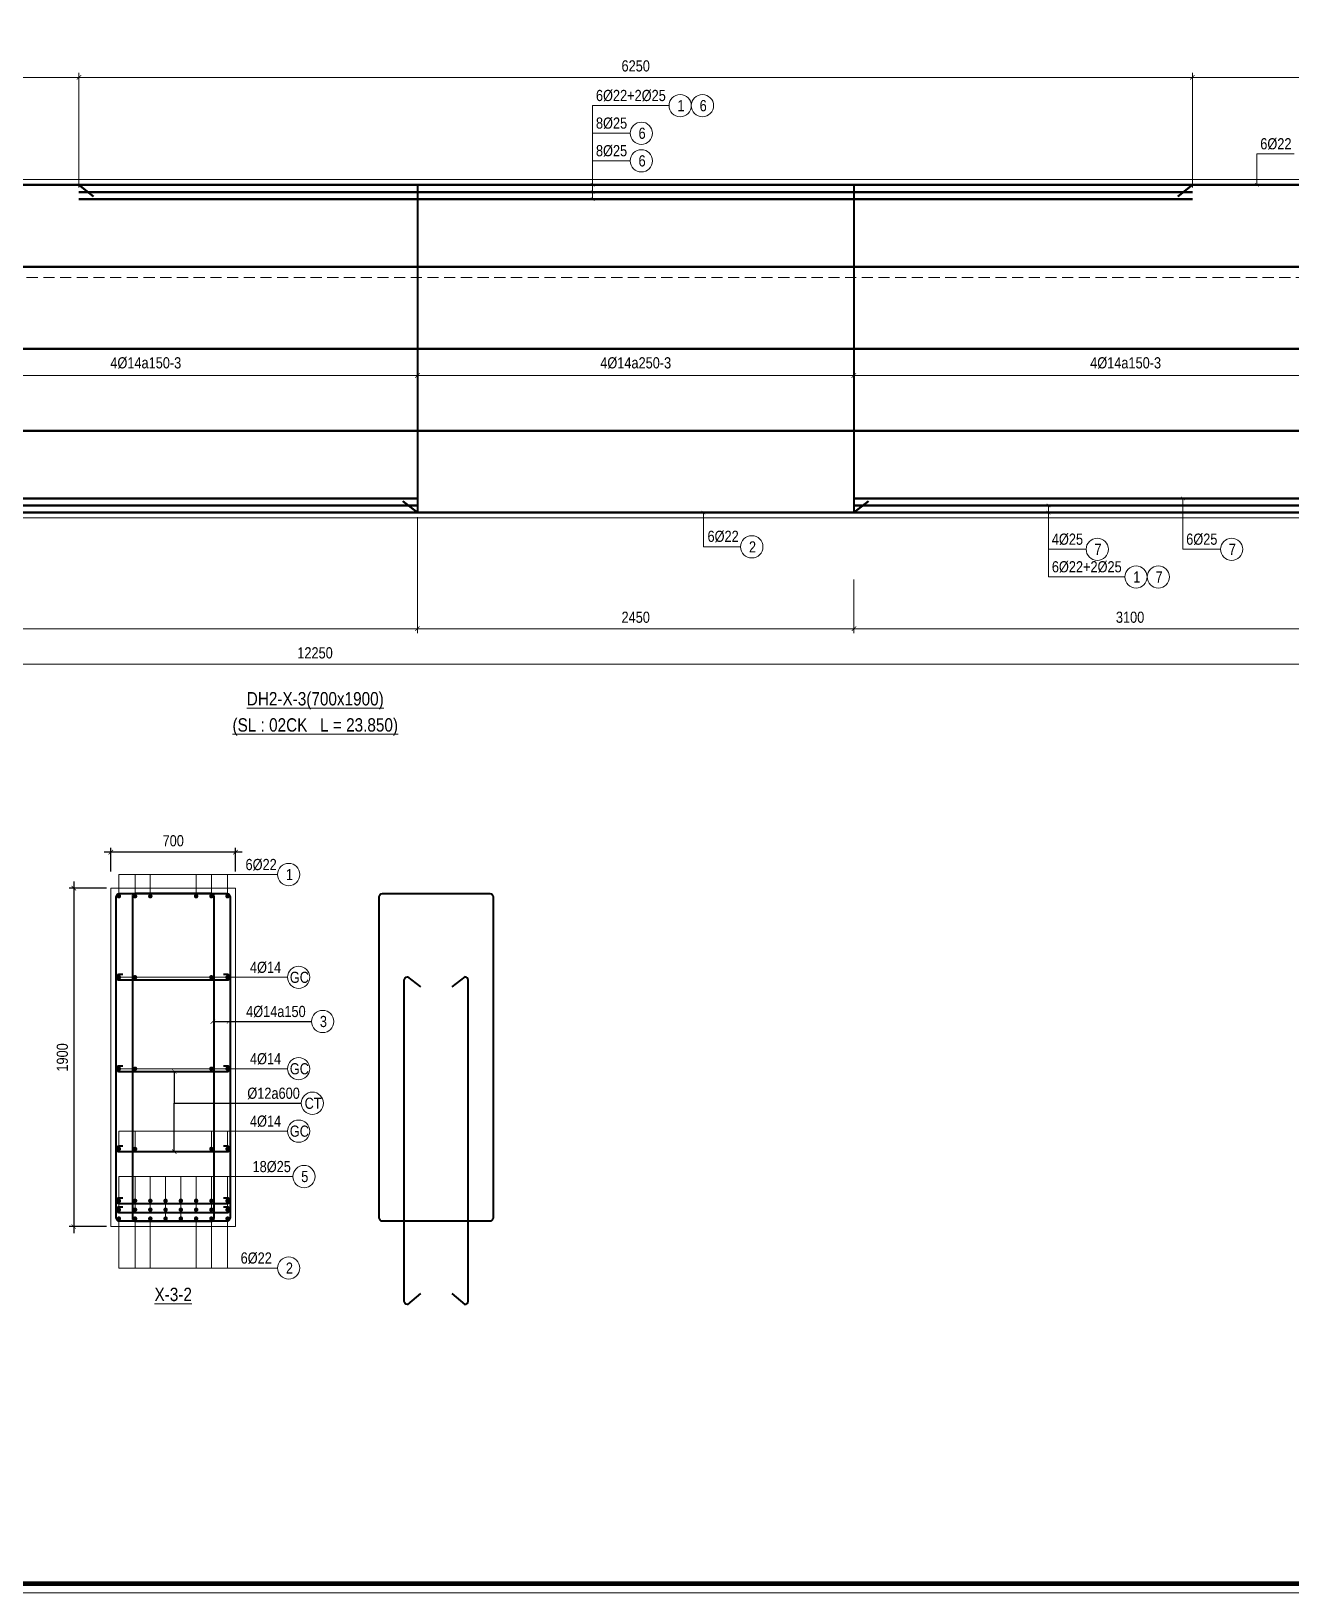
# Model space of a CAD drawing. Header units: millimetres. Extents: x 3014920 to 3563667, y -1638653 to -1356471.
# Drawn here: x 3047597 to 3054667, y -1600938 to -1592170 of the extents above; entities that cross this region are included whole.
import ezdxf
from ezdxf.enums import TextEntityAlignment as Align
from ezdxf.xclip import XClip

# ---------------------------------------------------------------- set-up
doc = ezdxf.new("R2010")
doc.units = ezdxf.units.MM
doc.header["$MEASUREMENT"] = 0
doc.header["$XCLIPFRAME"] = 0
doc.header["$PDMODE"] = 2
doc.linetypes.add('HIDDEN', pattern=[0.375, 0.25, -0.125])
doc.layers.get('0').update_dxf_attribs({"lineweight": 9})
doc.layers.get('Defpoints').update_dxf_attribs({"color": 10, "lineweight": 0})
for name, color, linetype, lineweight in [('CDAI', 21, 'Continuous', 40), ('CTHEP', 50, 'Continuous', 50), ('DBAO', 90, 'Continuous', 13), ('DGIONG', 130, 'Continuous', 13), ('KTH', 154, 'Continuous', 9), ('Net khuat', 8, 'HIDDEN', 13), ('TEXT', 7, 'Continuous', 15)]:
    doc.layers.add(name, color=color, linetype=linetype, lineweight=lineweight)
doc.styles.add('Star-HelCon', font='VHELVCN_0.TTF')
doc.styles.add('TTP-HelCon', font='VHELVCN_0.TTF')
doc.styles.add('VNI-HELVE-CONDENSE', font='VHELVCN_0.TTF')
doc.dimstyles.new('kc-25', dxfattribs={"dimtxt": 62.5, "dimasz": 20, "dimexe": 20, "dimexo": 50, "dimgap": 25, "dimtad": 3, "dimdec": 0, "dimzin": 0, "dimdsep": 46, "dimtxsty": 'VNI-HELVE-CONDENSE', "dimblk": 'DIM', "dimcen": 2.5, "dimclrd": 256, "dimclre": 154, "dimclrt": 7, "dimaunit": 1, "dimadec": 0, "dimazin": 0, "dimtfac": 1, "dimtdec": 0, "dimtix": 1, "dimtmove": 0, "dimatfit": 3, "dimldrblk": 'DOT', "dimfxl": 1, "dimtolj": 1, "dimtzin": 0, "dimarcsym": 0})
doc.dimstyles.new('TTP-25', dxfattribs={"dimscale": 25, "dimtxt": 2.5, "dimasz": 1, "dimexe": 1, "dimexo": 1, "dimgap": 0.09, "dimtad": 0, "dimdec": 4, "dimrnd": 1, "dimzin": 9, "dimdsep": 46, "dimtxsty": 'TTP-HelCon', "dimblk": 'ARCHTICK', "dimcen": 0.09, "dimdle": 1.5, "dimclrd": 256, "dimclre": 256, "dimclrt": 7, "dimadec": 0, "dimazin": 0, "dimtfac": 1, "dimtdec": 4, "dimtmove": 0, "dimatfit": 3, "dimldrblk": 'ARCHTICK', "dimfxl": 1, "dimtvp": 1, "dimtolj": 1, "dimtzin": 0, "dimarcsym": 0})

# ---------------------------------------------------------------- blocks, each defined once
blk = doc.blocks.new('_ArchTick')
at = {"color": 0, "linetype": 'ByBlock', "const_width": 0.15}
blk.add_lwpolyline([(-0.5, -0.5), (0.5, 0.5)], dxfattribs=at)
blk = doc.blocks.new('*D1173')
at = {"layer": 'Defpoints', "color": 0, "transparency": 16777216}
for p in [(20096.7, -473.4), (23196.7, -473.4), (23196.7, -774.4)]:
    blk.add_point(p, dxfattribs=at)
at = {"layer": 'KTH', "lineweight": -2, "transparency": 16777216}
for p, q in [((20096.7, -498.4), (20096.7, -799.4)), ((23196.7, -498.4), (23196.7, -799.4)), ((20059.2, -774.4), (23234.2, -774.4))]:
    blk.add_line(p, q, dxfattribs=at)
at = {"layer": 'KTH', "lineweight": -2, "transparency": 16777216, "xscale": 25, "yscale": 25, "zscale": 25, "rotation": 180}
blk.add_blockref('_ArchTick', (20096.7, -774.4), dxfattribs=at)
at = {"layer": 'KTH', "lineweight": -2, "transparency": 16777216, "xscale": 25, "yscale": 25, "zscale": 25}
blk.add_blockref('_ArchTick', (23196.7, -774.4), dxfattribs=at)
at = {"layer": 'KTH', "color": 7, "transparency": 16777216, "insert": (21646.7, -710.6), "char_height": 62.5, "attachment_point": 5, "style": 'TTP-HelCon'}
blk.add_mtext('\\A1;3100', dxfattribs=at)
blk = doc.blocks.new('*D1174')
at = {"layer": 'Defpoints', "color": 0, "transparency": 16777216}
for p in [(23896.7, 2321), (21996.7, 2047), (23896.7, 2047)]:
    blk.add_point(p, dxfattribs=at)
at = {"layer": 'KTH', "lineweight": -2, "transparency": 16777216}
for p, q in [((21959.2, 2321), (23934.2, 2321)), ((21996.7, 2072), (21996.7, 2346)), ((23896.7, 2072), (23896.7, 2346))]:
    blk.add_line(p, q, dxfattribs=at)
at = {"layer": 'KTH', "lineweight": -2, "transparency": 16777216, "xscale": 25, "yscale": 25, "zscale": 25, "rotation": 180}
blk.add_blockref('_ArchTick', (21996.7, 2321), dxfattribs=at)
at = {"layer": 'KTH', "lineweight": -2, "transparency": 16777216, "xscale": 25, "yscale": 25, "zscale": 25}
blk.add_blockref('_ArchTick', (23896.7, 2321), dxfattribs=at)
at = {"layer": 'KTH', "color": 7, "transparency": 16777216, "insert": (22946.7, 2384.9), "char_height": 62.5, "attachment_point": 5, "style": 'TTP-HelCon'}
blk.add_mtext('\\A1;1900', dxfattribs=at)
blk = doc.blocks.new('DIM')
h = blk.add_hatch(color=1)
h.paths.add_polyline_path([(0.49, 0.29, 1), (0.29, 0.49), (-0.19, 0), (0.19, 0)])
h.paths.add_polyline_path([(0.19, 0), (-0.19, 0), (-0.49, -0.29, 1), (-0.29, -0.49)])
at = {"color": 9}
for p, q in [((-0.19, 0), (-1.5, 0)), ((0.19, 0), (1.5, 0))]:
    blk.add_line(p, q, dxfattribs=at)
at = {"color": 1}
for p, q in [((-0.49, -0.29), (0.29, 0.49)), ((-0.29, -0.49), (0.49, 0.29)), ((-0.19, 0), (0.19, 0))]:
    blk.add_line(p, q, dxfattribs=at)
blk.add_arc((-0.39, -0.39), 0.138, 135, 315, dxfattribs=at)
blk = doc.blocks.new('*D1178')
at = {"layer": 'Defpoints', "color": 0, "transparency": 16777216}
for p in [(17646.7, 1144.2), (20096.7, 1144.2), (17646.7, 647)]:
    blk.add_point(p, dxfattribs=at)
at = {"layer": 'KTH', "lineweight": -2, "transparency": 16777216}
for p, q in [((17646.7, 1119.2), (17646.7, 622)), ((20096.7, 1119.2), (20096.7, 622)), ((20134.2, 647), (17609.2, 647))]:
    blk.add_line(p, q, dxfattribs=at)
at = {"layer": 'KTH', "lineweight": -2, "transparency": 16777216, "xscale": 25, "yscale": 25, "zscale": 25, "rotation": 180}
blk.add_blockref('_ArchTick', (17646.7, 647), dxfattribs=at)
at = {"layer": 'KTH', "lineweight": -2, "transparency": 16777216, "xscale": 25, "yscale": 25, "zscale": 25}
blk.add_blockref('_ArchTick', (20096.7, 647), dxfattribs=at)
at = {"layer": 'KTH', "color": 7, "transparency": 16777216, "insert": (18871.7, 717), "char_height": 62.5, "attachment_point": 5, "style": 'TTP-HelCon'}
blk.add_mtext('\\A1;4Þ14a250-3', dxfattribs=at)
blk = doc.blocks.new('*D1179')
at = {"layer": 'Defpoints', "color": 0, "transparency": 16777216}
for p in [(17646.7, 1144.2), (14596.7, 1119.2), (17646.7, 647)]:
    blk.add_point(p, dxfattribs=at)
at = {"layer": 'KTH', "lineweight": -2, "transparency": 16777216}
for p, q in [((14596.7, 1094.2), (14596.7, 622)), ((17646.7, 1119.2), (17646.7, 622)), ((14559.2, 647), (17684.2, 647))]:
    blk.add_line(p, q, dxfattribs=at)
at = {"layer": 'KTH', "lineweight": -2, "transparency": 16777216, "xscale": 25, "yscale": 25, "zscale": 25, "rotation": 180}
blk.add_blockref('_ArchTick', (14596.7, 647), dxfattribs=at)
at = {"layer": 'KTH', "lineweight": -2, "transparency": 16777216, "xscale": 25, "yscale": 25, "zscale": 25}
blk.add_blockref('_ArchTick', (17646.7, 647), dxfattribs=at)
at = {"layer": 'KTH', "color": 7, "transparency": 16777216, "insert": (16121.7, 717), "char_height": 62.5, "attachment_point": 5, "style": 'TTP-HelCon'}
blk.add_mtext('\\A1;4Þ14a150-3', dxfattribs=at)
blk = doc.blocks.new('*D1180')
at = {"layer": 'Defpoints', "color": 0, "transparency": 16777216}
for p in [(20096.7, 1144.2), (23146.7, 1144.2), (20096.7, 647)]:
    blk.add_point(p, dxfattribs=at)
at = {"layer": 'KTH', "lineweight": -2, "transparency": 16777216}
for p, q in [((20096.7, 1119.2), (20096.7, 622)), ((23146.7, 1119.2), (23146.7, 622)), ((23184.2, 647), (20059.2, 647))]:
    blk.add_line(p, q, dxfattribs=at)
at = {"layer": 'KTH', "lineweight": -2, "transparency": 16777216, "xscale": 25, "yscale": 25, "zscale": 25, "rotation": 180}
blk.add_blockref('_ArchTick', (20096.7, 647), dxfattribs=at)
at = {"layer": 'KTH', "lineweight": -2, "transparency": 16777216, "xscale": 25, "yscale": 25, "zscale": 25}
blk.add_blockref('_ArchTick', (23146.7, 647), dxfattribs=at)
at = {"layer": 'KTH', "color": 7, "transparency": 16777216, "insert": (21621.7, 717), "char_height": 62.5, "attachment_point": 5, "style": 'TTP-HelCon'}
blk.add_mtext('\\A1;4Þ14a150-3', dxfattribs=at)
blk = doc.blocks.new('*D1182')
at = {"layer": 'Defpoints', "color": 0, "transparency": 16777216}
for p in [(17646.7, -123), (11996.7, -473.4), (11996.7, -774.4)]:
    blk.add_point(p, dxfattribs=at)
at = {"layer": 'KTH', "lineweight": -2, "transparency": 16777216}
for p, q in [((17646.7, -148), (17646.7, -799.4)), ((11996.7, -498.4), (11996.7, -799.4)), ((17684.2, -774.4), (11959.2, -774.4))]:
    blk.add_line(p, q, dxfattribs=at)
at = {"layer": 'KTH', "lineweight": -2, "transparency": 16777216, "xscale": 25, "yscale": 25, "zscale": 25, "rotation": 180}
blk.add_blockref('_ArchTick', (11996.7, -774.4), dxfattribs=at)
at = {"layer": 'KTH', "lineweight": -2, "transparency": 16777216, "xscale": 25, "yscale": 25, "zscale": 25}
blk.add_blockref('_ArchTick', (17646.7, -774.4), dxfattribs=at)
at = {"layer": 'KTH', "color": 7, "transparency": 16777216, "insert": (14821.7, -710.6), "char_height": 62.5, "attachment_point": 5, "style": 'TTP-HelCon'}
blk.add_mtext('\\A1;5650', dxfattribs=at)
blk = doc.blocks.new('*D1183')
at = {"layer": 'Defpoints', "color": 0, "transparency": 16777216}
for p in [(17646.7, -123), (20096.7, -473.4), (20096.7, -774.4)]:
    blk.add_point(p, dxfattribs=at)
at = {"layer": 'KTH', "lineweight": -2, "transparency": 16777216}
for p, q in [((17646.7, -148), (17646.7, -799.4)), ((20096.7, -498.4), (20096.7, -799.4)), ((17609.2, -774.4), (20134.2, -774.4))]:
    blk.add_line(p, q, dxfattribs=at)
at = {"layer": 'KTH', "lineweight": -2, "transparency": 16777216, "xscale": 25, "yscale": 25, "zscale": 25, "rotation": 180}
blk.add_blockref('_ArchTick', (17646.7, -774.4), dxfattribs=at)
at = {"layer": 'KTH', "lineweight": -2, "transparency": 16777216, "xscale": 25, "yscale": 25, "zscale": 25}
blk.add_blockref('_ArchTick', (20096.7, -774.4), dxfattribs=at)
at = {"layer": 'KTH', "color": 7, "transparency": 16777216, "insert": (18871.7, -710.6), "char_height": 62.5, "attachment_point": 5, "style": 'TTP-HelCon'}
blk.add_mtext('\\A1;2450', dxfattribs=at)
blk = doc.blocks.new('*D1184')
at = {"layer": 'Defpoints', "color": 0, "transparency": 16777216}
for p in [(10946.7, -473.4), (23196.7, -473.4), (23196.7, -974.4)]:
    blk.add_point(p, dxfattribs=at)
at = {"layer": 'KTH', "lineweight": -2, "transparency": 16777216}
for p, q in [((10946.7, -498.4), (10946.7, -999.4)), ((23196.7, -498.4), (23196.7, -999.4)), ((10909.2, -974.4), (23234.2, -974.4))]:
    blk.add_line(p, q, dxfattribs=at)
at = {"layer": 'KTH', "lineweight": -2, "transparency": 16777216, "xscale": 25, "yscale": 25, "zscale": 25, "rotation": 180}
blk.add_blockref('_ArchTick', (10946.7, -974.4), dxfattribs=at)
at = {"layer": 'KTH', "lineweight": -2, "transparency": 16777216, "xscale": 25, "yscale": 25, "zscale": 25}
blk.add_blockref('_ArchTick', (23196.7, -974.4), dxfattribs=at)
at = {"layer": 'KTH', "color": 7, "transparency": 16777216, "insert": (17071.7, -910.5), "char_height": 62.5, "attachment_point": 5, "style": 'TTP-HelCon'}
blk.add_mtext('\\A1;12250', dxfattribs=at)
blk = doc.blocks.new('*D1185')
at = {"layer": 'Defpoints', "color": 0, "transparency": 16777216}
for p in [(15746.7, 2321), (15746.7, 1677), (21996.7, 1677)]:
    blk.add_point(p, dxfattribs=at)
at = {"layer": 'KTH', "lineweight": -2, "transparency": 16777216}
for p, q in [((22034.2, 2321), (15709.2, 2321)), ((15746.7, 1702), (15746.7, 2346)), ((21996.7, 1702), (21996.7, 2346))]:
    blk.add_line(p, q, dxfattribs=at)
at = {"layer": 'KTH', "lineweight": -2, "transparency": 16777216, "xscale": 25, "yscale": 25, "zscale": 25}
for p, rotation in [((15746.7, 2321), 180.000000253771), ((21996.7, 2321), 2.537710841465923e-07)]:
    blk.add_blockref('_ArchTick', p, dxfattribs=dict(at, rotation=rotation))
at = {"layer": 'KTH', "color": 7, "transparency": 16777216, "insert": (18871.7, 2384.9), "char_height": 62.5, "attachment_point": 5, "rotation": 0, "style": 'TTP-HelCon'}
blk.add_mtext('\\A1;6250', dxfattribs=at)
blk = doc.blocks.new('*D1191')
at = {"layer": 'Defpoints', "color": 0, "transparency": 16777216}
for p in [(15746.7, 2321), (14546.7, 1947), (15746.7, 1909.3)]:
    blk.add_point(p, dxfattribs=at)
at = {"layer": 'KTH', "lineweight": -2, "transparency": 16777216}
for p, q in [((14509.2, 2321), (15784.2, 2321)), ((14546.7, 1972), (14546.7, 2346)), ((15746.7, 1934.3), (15746.7, 2346))]:
    blk.add_line(p, q, dxfattribs=at)
at = {"layer": 'KTH', "lineweight": -2, "transparency": 16777216, "xscale": 25, "yscale": 25, "zscale": 25, "rotation": 180}
blk.add_blockref('_ArchTick', (14546.7, 2321), dxfattribs=at)
at = {"layer": 'KTH', "lineweight": -2, "transparency": 16777216, "xscale": 25, "yscale": 25, "zscale": 25}
blk.add_blockref('_ArchTick', (15746.7, 2321), dxfattribs=at)
at = {"layer": 'KTH', "color": 7, "transparency": 16777216, "insert": (15146.7, 2384.9), "char_height": 62.5, "attachment_point": 5, "style": 'TTP-HelCon'}
blk.add_mtext('\\A1;1200', dxfattribs=at)
blk = doc.blocks.new('*D333')
at = {"layer": 'Defpoints', "color": 0, "ltscale": 500, "transparency": 16777216}
for p in [(3048043.9, -1596981.9), (3047835.7, -1598881.9), (3048043.9, -1598881.9)]:
    blk.add_point(p, dxfattribs=at)
at = {"layer": 'KTH', "lineweight": -2, "ltscale": 500, "transparency": 16777216}
for p, q in [((3048018.9, -1596981.9), (3047810.7, -1596981.9)), ((3047835.7, -1596944.4), (3047835.7, -1598919.4)), ((3048018.9, -1598881.9), (3047810.7, -1598881.9))]:
    blk.add_line(p, q, dxfattribs=at)
at = {"layer": 'KTH', "lineweight": -2, "ltscale": 500, "transparency": 16777216, "xscale": 25, "yscale": 25, "zscale": 25}
for p, rotation in [((3047835.7, -1596981.9), 90), ((3047835.7, -1598881.9), 270)]:
    blk.add_blockref('_ArchTick', p, dxfattribs=dict(at, rotation=rotation))
at = {"layer": 'KTH', "color": 7, "ltscale": 500, "transparency": 16777216, "insert": (3047771.8, -1597931.9), "char_height": 62.5, "attachment_point": 5, "rotation": 90, "style": 'TTP-HelCon'}
blk.add_mtext('\\A1;1900', dxfattribs=at)
blk = doc.blocks.new('*D334')
at = {"layer": 'Defpoints', "color": 0, "ltscale": 500, "transparency": 16777216}
for p in [(3048043.9, -1596779.6), (3048043.9, -1596912.9), (3048743.9, -1596912.9)]:
    blk.add_point(p, dxfattribs=at)
at = {"layer": 'KTH', "lineweight": -2, "ltscale": 500, "transparency": 16777216}
for p, q in [((3048043.9, -1596887.9), (3048043.9, -1596754.6)), ((3048743.9, -1596887.9), (3048743.9, -1596754.6)), ((3048781.4, -1596779.6), (3048006.4, -1596779.6))]:
    blk.add_line(p, q, dxfattribs=at)
at = {"layer": 'KTH', "lineweight": -2, "ltscale": 500, "transparency": 16777216, "xscale": 25, "yscale": 25, "zscale": 25, "rotation": 180}
blk.add_blockref('_ArchTick', (3048043.9, -1596779.6), dxfattribs=at)
at = {"layer": 'KTH', "lineweight": -2, "ltscale": 500, "transparency": 16777216, "xscale": 25, "yscale": 25, "zscale": 25}
blk.add_blockref('_ArchTick', (3048743.9, -1596779.6), dxfattribs=at)
at = {"layer": 'KTH', "color": 7, "ltscale": 500, "transparency": 16777216, "insert": (3048393.9, -1596715.8), "char_height": 62.5, "attachment_point": 5, "style": 'TTP-HelCon'}
blk.add_mtext('\\A1;700', dxfattribs=at)
blk = doc.blocks.new('CHG_XX_Khung ten')
blk.add_lwpolyline([(15, 579), (826, 579), (826, 15), (15, 15)], close=True)
at = {"color": 4, "linetype": 'Continuous', "const_width": 1}
blk.add_lwpolyline([(17, 577), (824, 577), (824, 17), (17, 17)], close=True, dxfattribs=at)
blk = doc.blocks.new('2X-3')
at = {"layer": 'CDAI', "elevation": 0}
for points in [[(17646.70925, 1717.04124), (17646.70925, -122.95876)], [(20096.71794, 1717.04127), (20096.71794, -122.95872)]]:
    blk.add_lwpolyline(points, dxfattribs=at)
at = {"layer": 'CTHEP'}
for p, q in [((15828.13514, 1652.51574), (15746.70925, 1717.04124)), ((21915.29205, 1652.51577), (21996.71794, 1717.04127)), ((23866.71795, 1257.04128), (101.25775, 1257.04127)), ((23866.71795, 797.04128), (101.25775, 797.04127)), ((23866.71795, 337.04128), (101.25775, 337.04127)), ((17565.28336, -58.43326), (17646.70925, -122.95876)), ((20178.14383, -58.43323), (20096.71794, -122.95873))]:
    blk.add_line(p, q, dxfattribs=at)
at = {"layer": 'CTHEP', "elevation": 0}
for points in [[(71.25775, 1717.04127), (71.25775, 1717.04127), (23864.67004, 1717.04127)], [(15746.70925, 1677.04125), (21996.71794, 1677.04127)], [(15746.70925, 1637.04125), (21996.71794, 1637.04127)], [(20096.71794, -42.95872), (23806.71795, -42.95872), (23806.71795, 657.04128)], [(20096.71794, -82.95872), (23836.71795, -82.95872), (23836.71795, 617.04128)], [(71.25775, -122.95873), (23866.71795, -122.95872), (23866.71795, 577.04128)], [(8196.71653, -42.95876), (17646.70925, -42.95876)], [(8196.71653, -82.95876), (17646.70925, -82.95876)]]:
    blk.add_lwpolyline(points, dxfattribs=at)
at = {"layer": 'DBAO', "linetype": 'Continuous'}
blk.add_line((14546.71653, 1747.04125), (23896.71795, 1747.04127), dxfattribs=at)
at = {"layer": 'DBAO', "linetype": 'Continuous', "elevation": 0, "flags": 128}
blk.add_lwpolyline([(23896.71795, 1747.04127), (23896.71795, -152.95873), (46.716, -152.95873)], dxfattribs=at)
at = {"layer": 'DGIONG'}
for centre in [(19121.29709, 2162.06359), (19246.29709, 2162.06359), (18903.40759, 2007.08259), (18903.40759, 1852.10158), (19523.22831, -315.00299), (21462.39437, -328.96006), (22216.55586, -328.96006), (21680.28387, -483.94106), (21805.28387, -483.94106)]:
    blk.add_circle(centre, 62.5, dxfattribs=at)
at = {"layer": 'Net khuat', "ltscale": 250}
blk.add_line((13296.71675, 1197.04125), (23196.71794, 1197.04127), dxfattribs=at)
at = {"layer": 'TEXT', "style": 'TTP-HelCon'}
for s, p in [('6Þ22+2Þ25', (18648.48921, 2187.91653, 0)), ('8Þ25', (18648.48921, 2032.93553, 0)), ('8Þ25', (18648.48921, 1877.95453, 0)), ('6Þ22', (22377.49241, 1916.82155, 0)), ('6Þ22', (19274.74008, -287.10593, 0)), ('4Þ25', (21207.47599, -303.10712, 0)), ('6Þ25', (21961.63748, -303.10712, 0)), ('6Þ22+2Þ25', (21207.47599, -458.08812, 0))]:
    blk.add_text(s, height=62.5, dxfattribs=at).set_placement(p)
at = {"layer": 'TEXT', "style": 'Star-HelCon'}
for s, p in [('1', (19125.46376, 2162.06359)), ('6', (19250.46376, 2162.06359)), ('6', (18907.57426, 2007.08259)), ('6', (18907.57426, 1852.10158)), ('2', (19527.39497, -315.00299)), ('7', (21466.56103, -328.96006)), ('7', (22220.72252, -328.96006)), ('1', (21684.45053, -483.94106)), ('7', (21809.45053, -483.94106))]:
    blk.add_text(s, height=62.5, dxfattribs=at).set_placement(p, align=Align.MIDDLE)
at = {"layer": 'KTH'}
for base, p1, p2, picture, middle in [((15746.70925, 2321.04585), (14546.71653, 1947.04125), (15746.70925, 1909.30994), '*D1191', (15146.71289, 2384.87919)), ((11996.71653, -774.42652), (17646.70925, -122.95876), (11996.71653, -473.38225), '*D1182', (14821.71289, -710.59318)), ((23196.7179427519, -974.3822548524), (10946.7159953779, -473.3822548473), (23196.7179427519, -473.3822263819), '*D1184', (17071.7169690649, -910.5489215191))]:
    dim = blk.add_linear_dim(base=base, p1=p1, p2=p2, angle=180, dimstyle='TTP-25', override={"dimtmove": 1}, dxfattribs=at)
    dim.commit()
    dim.dimension.update_dxf_attribs({"geometry": picture, "text_midpoint": middle})
dim = blk.add_aligned_dim(p1=(21996.71794, 1677.04127), p2=(15746.70925, 1677.04125), distance=-644.00461, dimstyle='TTP-25', override={"dimtmove": 1}, dxfattribs=at)
dim.commit()
dim.dimension.update_dxf_attribs({"geometry": '*D1185', "text_midpoint": (18871.71359, 2384.87921)})
for base, p1, p2, picture, middle in [((23896.71795, 2321.04585), (21996.71794, 2047.04127), (23896.71795, 2047.04127), '*D1174', (22946.71795, 2384.87919)), ((20096.71794, -774.42652), (17646.70925, -122.95876), (20096.71794, -473.38223), '*D1183', (18871.7136, -710.59318)), ((23196.71794, -774.42649), (20096.71794, -473.38223), (23196.71794, -473.38223), '*D1173', (21646.71794, -710.59315))]:
    dim = blk.add_linear_dim(base=base, p1=p1, p2=p2, dimstyle='TTP-25', override={"dimtmove": 1}, dxfattribs=at)
    dim.commit()
    dim.dimension.update_dxf_attribs({"geometry": picture, "text_midpoint": middle})
dim = blk.add_linear_dim(base=(17646.70925, 647.04124), p1=(14596.71653, 1119.17791), p2=(17646.70925, 1144.17791), text='4Þ14a150-3', dimstyle='TTP-25', override={"dimtmove": 1}, dxfattribs=at)
dim.commit()
dim.dimension.update_dxf_attribs({"geometry": '*D1179', "text_midpoint": (16121.71289, 716.95791)})
for base, p1, p2, text, picture, middle in [((17646.70925, 647.04124), (20096.71794, 1144.17794), (17646.70925, 1144.17791), '4Þ14a250-3', '*D1178', (18871.7136, 716.95791)), ((20096.71794, 647.04127), (23146.71794, 1144.17794), (20096.71794, 1144.17794), '4Þ14a150-3', '*D1180', (21621.71794, 716.95794))]:
    dim = blk.add_linear_dim(base=base, p1=p1, p2=p2, angle=180, text=text, dimstyle='TTP-25', override={"dimtmove": 1}, dxfattribs=at)
    dim.commit()
    dim.dimension.update_dxf_attribs({"geometry": picture, "text_midpoint": middle})
at = {"layer": 'DGIONG'}
for points in [[(18629.97739, 1717.04125), (18629.97718, 2162.06359), (19058.79709, 2162.06359)], [(18629.97743, 1677.04125), (18629.97718, 2007.08259), (18840.90759, 2007.08259)], [(18629.97743, 1637.04126), (18629.97718, 1852.10158), (18840.90759, 1852.10158)], [(22358.98064, 1717.04127), (22358.98038, 1890.9686), (22567.98064, 1890.9686)], [(21188.96445, -82.95873), (21188.96396, -328.96006), (21399.89437, -328.96006)], [(21943.1258, -42.95872), (21943.12545, -328.96006), (22154.05586, -328.96006)], [(19251.72831, -122.95873), (19251.72804, -315.00299), (19460.72831, -315.00299)], [(21188.96441, -122.95872), (21188.96396, -483.94106), (21617.78387, -483.94106)]]:
    blk.add_leader(points, dimstyle='kc-25', override={"dimtad": 0, "dimldrblk": 'ArchTick', "dimfxl": 100, "dimarcsym": 1}, dxfattribs=at)

msp = doc.modelspace()

# ---------------------------------------------------------------- linework, layer by layer
at = {"layer": 'CDAI', "elevation": 0}
for points in [[(3048092.64037, -1597011.87319), (3048695.14037, -1597011.87319, -0.4142135624), (3048713.89037, -1597030.62319), (3048713.89037, -1598833.1232, -0.4142135624), (3048695.14037, -1598851.8732), (3048092.64037, -1598851.8732, -0.4142135624), (3048073.89037, -1598833.1232), (3048073.89037, -1597030.62319, -0.4142135624)], [(3048604.42609, -1597011.87319), (3048183.35466, -1597011.8732, 0.4142135624), (3048164.60466, -1597030.6232), (3048164.60466, -1598833.1232, 0.4142135624), (3048183.35466, -1598851.8732), (3048604.42609, -1598851.8732, 0.4142135624), (3048623.17609, -1598833.1232), (3048623.17609, -1597030.62319, 0.4142135624)], [(3049568.47538, -1597011.87319), (3050170.97538, -1597011.87319, -0.4142135624), (3050189.72538, -1597030.62319), (3050189.72538, -1598833.1232, -0.4142135624), (3050170.97538, -1598851.8732), (3049568.47538, -1598851.8732, -0.4142135624), (3049549.72538, -1598833.1232), (3049549.72538, -1597030.62319, -0.4142135624)]]:
    msp.add_lwpolyline(points, format="xyb", close=True, dxfattribs=at)
at = {"layer": 'CDAI'}
for points in [[(3048110.81036, -1597467.14312), (3048088.89037, -1597467.14312, 0.4142135624), (3048073.89037, -1597482.14312), (3048073.89037, -1597482.14312, 0.4142135624), (3048088.89037, -1597497.14312), (3048698.89037, -1597497.14312, 0.4142135624), (3048713.89037, -1597482.14312), (3048713.89037, -1597482.14312, 0.4142135624), (3048698.89037, -1597467.14312), (3048676.97038, -1597467.14312)], [(3048110.81036, -1597980.47645), (3048088.89037, -1597980.47645, 0.4142135624), (3048073.89037, -1597995.47645), (3048073.89037, -1597995.47645, 0.4142135624), (3048088.89037, -1598010.47645), (3048698.89037, -1598010.47645, 0.4142135624), (3048713.89037, -1597995.47645), (3048713.89037, -1597995.47645, 0.4142135624), (3048698.89037, -1597980.47645), (3048676.97038, -1597980.47645)], [(3048110.81036, -1598430.80979), (3048088.89037, -1598430.80979, 0.4142135624), (3048073.89037, -1598445.80979), (3048073.89037, -1598445.80979, 0.4142135624), (3048088.89037, -1598460.80979), (3048698.89037, -1598460.80979, 0.4142135624), (3048713.89037, -1598445.80979), (3048713.89037, -1598445.80979, 0.4142135624), (3048698.89037, -1598430.80979), (3048676.97038, -1598430.80979)]]:
    msp.add_lwpolyline(points, format="xyb", dxfattribs=at)
at = {"layer": 'CDAI', "elevation": 0}
for points in [[(3049782.03222, -1599256.61093), (3049709.18967, -1599319.54435, -0.4142135624), (3049690.43967, -1599300.79435), (3049690.43967, -1597498.29434, -0.4142135624), (3049709.18967, -1597479.54434), (3049782.03222, -1597535.94912)], [(3049957.41854, -1599256.61093), (3050030.26109, -1599319.54435, 0.4142135624), (3050049.01109, -1599300.79435), (3050049.01109, -1597498.29434, 0.4142135624), (3050030.26109, -1597479.54434), (3049957.41854, -1597535.94912)], [(3048110.81036, -1598721.8732), (3048088.89037, -1598721.8732, 0.4142135624), (3048073.89037, -1598736.8732), (3048073.89037, -1598736.8732, 0.4142135624), (3048088.89037, -1598751.8732), (3048698.89037, -1598751.8732, 0.4142135624), (3048713.89037, -1598736.8732), (3048713.89037, -1598736.8732, 0.4142135624), (3048698.89037, -1598721.8732), (3048676.97038, -1598721.8732)], [(3048110.81036, -1598771.8732), (3048088.89037, -1598771.8732, 0.4142135624), (3048073.89037, -1598786.8732), (3048073.89037, -1598786.8732, 0.4142135624), (3048088.89037, -1598801.8732), (3048698.89037, -1598801.8732, 0.4142135624), (3048713.89037, -1598786.8732), (3048713.89037, -1598786.8732, 0.4142135624), (3048698.89037, -1598771.8732), (3048676.97038, -1598771.8732)]]:
    msp.add_lwpolyline(points, format="xyb", dxfattribs=at)
at = {"layer": 'CTHEP', "const_width": 12.5, "elevation": 0}
for points in [[(3048082.64037, -1597026.87319, 1), (3048095.14037, -1597026.87319, 1)], [(3048173.35466, -1597026.8732, -1), (3048185.85466, -1597026.8732, -1)], [(3048259.06894, -1597026.8732, -1), (3048271.56894, -1597026.8732, -1)], [(3048528.7118, -1597026.8732, 1), (3048516.2118, -1597026.8732, 1)], [(3048614.42609, -1597026.8732, 1), (3048601.92609, -1597026.8732, 1)], [(3048692.64037, -1597026.87319, 1), (3048705.14037, -1597026.87319, 1)], [(3048082.64037, -1598736.8732, -1), (3048095.14037, -1598736.8732, -1)], [(3048082.64037, -1598786.8732, -1), (3048095.14037, -1598786.8732, -1)], [(3048173.35466, -1598736.87319, 1), (3048185.85466, -1598736.87319, 1)], [(3048173.35466, -1598786.87319, 1), (3048185.85466, -1598786.87319, 1)], [(3048259.06894, -1598736.87319, 1), (3048271.56894, -1598736.87319, 1)], [(3048259.06894, -1598786.87319, 1), (3048271.56894, -1598786.87319, 1)], [(3048344.78323, -1598736.87319, 1), (3048357.28323, -1598736.87319, 1)], [(3048344.78323, -1598786.87319, 1), (3048357.28323, -1598786.87319, 1)], [(3048442.99752, -1598736.87319, -1), (3048430.49752, -1598736.87319, -1)], [(3048442.99752, -1598786.87319, -1), (3048430.49752, -1598786.87319, -1)], [(3048528.7118, -1598736.87319, -1), (3048516.2118, -1598736.87319, -1)], [(3048528.7118, -1598786.87319, -1), (3048516.2118, -1598786.87319, -1)], [(3048614.42609, -1598736.87319, -1), (3048601.92609, -1598736.87319, -1)], [(3048614.42609, -1598786.87319, -1), (3048601.92609, -1598786.87319, -1)], [(3048692.64037, -1598736.8732, -1), (3048705.14037, -1598736.8732, -1)], [(3048692.64037, -1598786.8732, -1), (3048705.14037, -1598786.8732, -1)], [(3048082.64037, -1598836.8732, 1), (3048095.14037, -1598836.8732, 1)], [(3048173.35466, -1598836.8732, 1), (3048185.85466, -1598836.8732, 1)], [(3048259.06894, -1598836.8732, 1), (3048271.56894, -1598836.8732, 1)], [(3048344.78323, -1598836.87319, 1), (3048357.28323, -1598836.87319, 1)], [(3048442.99752, -1598836.87319, -1), (3048430.49752, -1598836.87319, -1)], [(3048528.7118, -1598836.8732, -1), (3048516.2118, -1598836.8732, -1)], [(3048614.42609, -1598836.8732, -1), (3048601.92609, -1598836.8732, -1)], [(3048692.64037, -1598836.8732, 1), (3048705.14037, -1598836.8732, 1)]]:
    msp.add_lwpolyline(points, format="xyb", close=True, dxfattribs=at)
at = {"layer": 'CTHEP', "const_width": 12.5}
for points in [[(3048082.64037, -1597482.14312, 1), (3048095.14037, -1597482.14312, 1)], [(3048173.35466, -1597482.14312, 1), (3048185.85466, -1597482.14312, 1)], [(3048601.92609, -1597482.14312, 1), (3048614.42609, -1597482.14312, 1)], [(3048692.64037, -1597482.14312, 1), (3048705.14037, -1597482.14312, 1)], [(3048082.64037, -1597995.47645, 1), (3048095.14037, -1597995.47645, 1)], [(3048173.35466, -1597995.47646, 1), (3048185.85466, -1597995.47646, 1)], [(3048601.92609, -1597995.47645, 1), (3048614.42609, -1597995.47645, 1)], [(3048692.64037, -1597995.47645, 1), (3048705.14037, -1597995.47645, 1)], [(3048082.64037, -1598445.80979, 1), (3048095.14037, -1598445.80979, 1)], [(3048173.35466, -1598445.80979, 1), (3048185.85466, -1598445.80979, 1)], [(3048601.92609, -1598445.80979, 1), (3048614.42609, -1598445.80979, 1)], [(3048692.64037, -1598445.80979, 1), (3048705.14037, -1598445.80979, 1)]]:
    msp.add_lwpolyline(points, format="xyb", close=True, dxfattribs=at)
at = {"layer": 'DBAO', "elevation": 0, "flags": 128}
for points in [[(3048043.89037, -1596981.8732), (3048743.89037, -1596981.8732)], [(3048743.89037, -1596981.8732), (3048743.89037, -1598881.8732), (3048043.89037, -1598881.8732), (3048043.89037, -1596981.8732)]]:
    msp.add_lwpolyline(points, dxfattribs=at)
at = {"layer": 'DGIONG'}
for p, q in [((3048088.89037, -1597026.87319), (3048088.89037, -1596905.1232)), ((3048088.89037, -1596905.1232), (3048979.48688, -1596905.1232)), ((3048179.60466, -1597026.8732), (3048179.60466, -1596905.1232)), ((3048265.31894, -1597026.8732), (3048265.31894, -1596905.1232)), ((3048522.4618, -1597026.8732), (3048522.4618, -1596905.1232)), ((3048608.17609, -1597026.8732), (3048608.17609, -1596905.1232)), ((3048698.89037, -1597026.87319), (3048698.89037, -1596905.1232)), ((3048088.89037, -1597482.14312), (3049035.45144, -1597482.14312)), ((3048088.89037, -1597995.47645), (3049035.45144, -1597995.47645)), ((3048088.89037, -1598345.80979), (3049035.45144, -1598345.80979)), ((3048088.89037, -1598445.80979), (3048088.89037, -1598345.80979)), ((3048179.60466, -1598445.80979), (3048179.60466, -1598345.80979)), ((3048608.17609, -1598445.80979), (3048608.17609, -1598345.80979)), ((3048698.89037, -1598445.80979), (3048698.89037, -1598345.80979)), ((3048088.89037, -1598786.8732), (3048088.89037, -1598600.81786)), ((3048088.89037, -1598600.81786), (3049065.64176, -1598600.81786)), ((3048179.60466, -1598786.87319), (3048179.60466, -1598600.81786)), ((3048265.31894, -1598786.87319), (3048265.31894, -1598600.81786)), ((3048351.03323, -1598600.81786), (3048351.03323, -1598836.87319)), ((3048436.74752, -1598600.81786), (3048436.74752, -1598836.87319)), ((3048522.4618, -1598786.87319), (3048522.4618, -1598600.81786)), ((3048608.17609, -1598786.87319), (3048608.17609, -1598600.81786)), ((3048698.89037, -1598786.8732), (3048698.89037, -1598600.81786)), ((3048088.89037, -1599114.27502), (3048088.89037, -1598836.8732)), ((3048179.60466, -1598836.8732), (3048179.60466, -1599114.27502)), ((3048265.31894, -1598836.8732), (3048265.31894, -1599114.27502)), ((3048522.4618, -1598836.8732), (3048522.4618, -1599114.27502)), ((3048608.17609, -1598836.8732), (3048608.17609, -1599114.27502)), ((3048698.89037, -1599114.27502), (3048698.89037, -1598836.8732)), ((3048088.89037, -1599114.27502), (3048979.48688, -1599114.27502))]:
    msp.add_line(p, q, dxfattribs=at)
for centre in [(3049041.98688, -1596905.1232), (3049097.95144, -1597482.14312), (3049232.90483, -1597730.16373), (3049097.95144, -1597995.47645), (3049175.05433, -1598189.12232), (3049097.95144, -1598345.80979), (3049128.14176, -1598600.81786), (3049041.98688, -1599114.27502)]:
    msp.add_circle(centre, 62.5, dxfattribs=at)

# ---------------------------------------------------------------- block references
at = {"layer": 'DBAO'}
ref = msp.add_blockref('2X-3', (3032118.199, -1594750.31976), dxfattribs=at)
XClip(ref).set_block_clipping_path([(10641.9281671499, -1952.5921586859), (24676.9438666562, 2803.810720335)])

# ---------------------------------------------------------------- texts
at = {"layer": 'TEXT', "color": 6, "style": 'TTP-HelCon'}
for s, p in [('%%UDH2-X-3(700x1900)', (3049191.20585, -1595955.67781)), ('%%U(SL : 02CK   L = 23.850)', (3049191.20585, -1596102.57241))]:
    msp.add_text(s, height=75, dxfattribs=at).set_placement(p, align=Align.CENTER)
at = {"layer": 'TEXT', "style": 'TTP-HelCon'}
for s, p in [('6Þ22', (3048799.84871, -1596880.1232)), ('4Þ14', (3048824.61617, -1597457.14312)), ('4Þ14a150', (3048803.05653, -1597705.16373)), ('4Þ14', (3048824.61617, -1597970.47646)), ('Þ12a600', (3048809.96891, -1598164.12232)), ('4Þ14', (3048824.61617, -1598320.80979)), ('18Þ25', (3048839.26249, -1598575.81786)), ('6Þ22', (3048772.34871, -1599089.27502))]:
    msp.add_text(s, height=62.5, dxfattribs=at).set_placement(p)
at = {"layer": 'TEXT', "style": 'Star-HelCon'}
for s, p in [('1', (3049046.15355, -1596905.1232)), ('GC', (3049102.1181, -1597482.14312)), ('3', (3049237.0715, -1597730.16373)), ('GC', (3049102.1181, -1597995.47645)), ('CT', (3049179.221, -1598189.12232)), ('GC', (3049102.1181, -1598345.80979)), ('5', (3049132.30842, -1598600.81786)), ('2', (3049046.15355, -1599114.27502))]:
    msp.add_text(s, height=62.5, dxfattribs=at).set_placement(p, align=Align.MIDDLE)
at = {"layer": 'TEXT', "style": 'TTP-HelCon'}
msp.add_text('%%UX-3-2', height=75, dxfattribs=at).set_placement((3048393.89037, -1599299.86118), align=Align.CENTER)

# ---------------------------------------------------------------- dimensions: what is measured, and where the dimension line sits
at = {"layer": 'KTH', "ltscale": 500}
dim = msp.add_linear_dim(base=(3048043.89037, -1596779.6232), p1=(3048743.89037, -1596912.86125), p2=(3048043.89037, -1596912.86125), dimstyle='TTP-25', dxfattribs=at)
dim.commit()
dim.dimension.update_dxf_attribs({"geometry": '*D334', "text_midpoint": (3048393.89037, -1596715.78986)})
dim = msp.add_linear_dim(base=(3047835.65273, -1598881.8732), p1=(3048043.89037, -1596981.8732), p2=(3048043.89037, -1598881.8732), angle=90, dimstyle='TTP-25', dxfattribs=at)
dim.commit()
dim.dimension.update_dxf_attribs({"geometry": '*D333', "text_midpoint": (3047771.8194, -1597931.8732)})

# ---------------------------------------------------------------- leaders
at = {"layer": 'DGIONG'}
for points in [[(3048616.26371, -1597730.16373), (3049170.40483, -1597730.16373)], [(3048706.97799, -1597730.16373), (3049170.40483, -1597730.16373)], [(3048399.53455, -1598010.47645), (3048399.53455, -1598189.12232), (3049112.55433, -1598189.12232)], [(3048399.53455, -1598460.80979), (3048399.53455, -1598189.12232), (3049112.55433, -1598189.12232)]]:
    msp.add_leader(points, dimstyle='TTP-25', dxfattribs=at)

# ---------------------------------------------------------------- next in the draw order: block references
at = {"color": 5, "xscale": 25.92478421704392, "yscale": 25.92478421704392, "zscale": 25.92478421704392}
msp.add_blockref('CHG_XX_Khung ten', (3040401.37088, -1601326.46106), dxfattribs=at)

doc.saveas('drawing.dxf')
